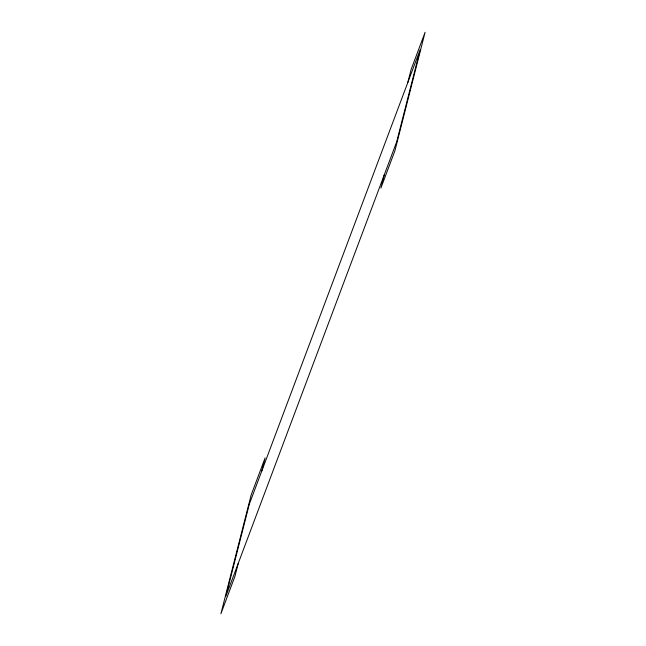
<?xml version="1.0" encoding="UTF-8"?>
<svg xmlns="http://www.w3.org/2000/svg" width="646" height="646" viewBox="0 0 646 646"><rect width="100%" height="100%" fill="white"/><g stroke="black" fill="none" stroke-linecap="round" stroke-linejoin="round"><path stroke-width="0.97" d="M238.245 563.336L234.894 576.507L220.916 613.7L251.116 495.135L265.102 457.941L261.743 471.112M384.257 174.888L380.898 188.059L394.884 150.865L425.084 32.3L411.106 69.493L407.755 82.664M249.316 504.179L225.825 596.395L396.684 141.821L420.175 49.605L249.316 504.179"/></g></svg>
